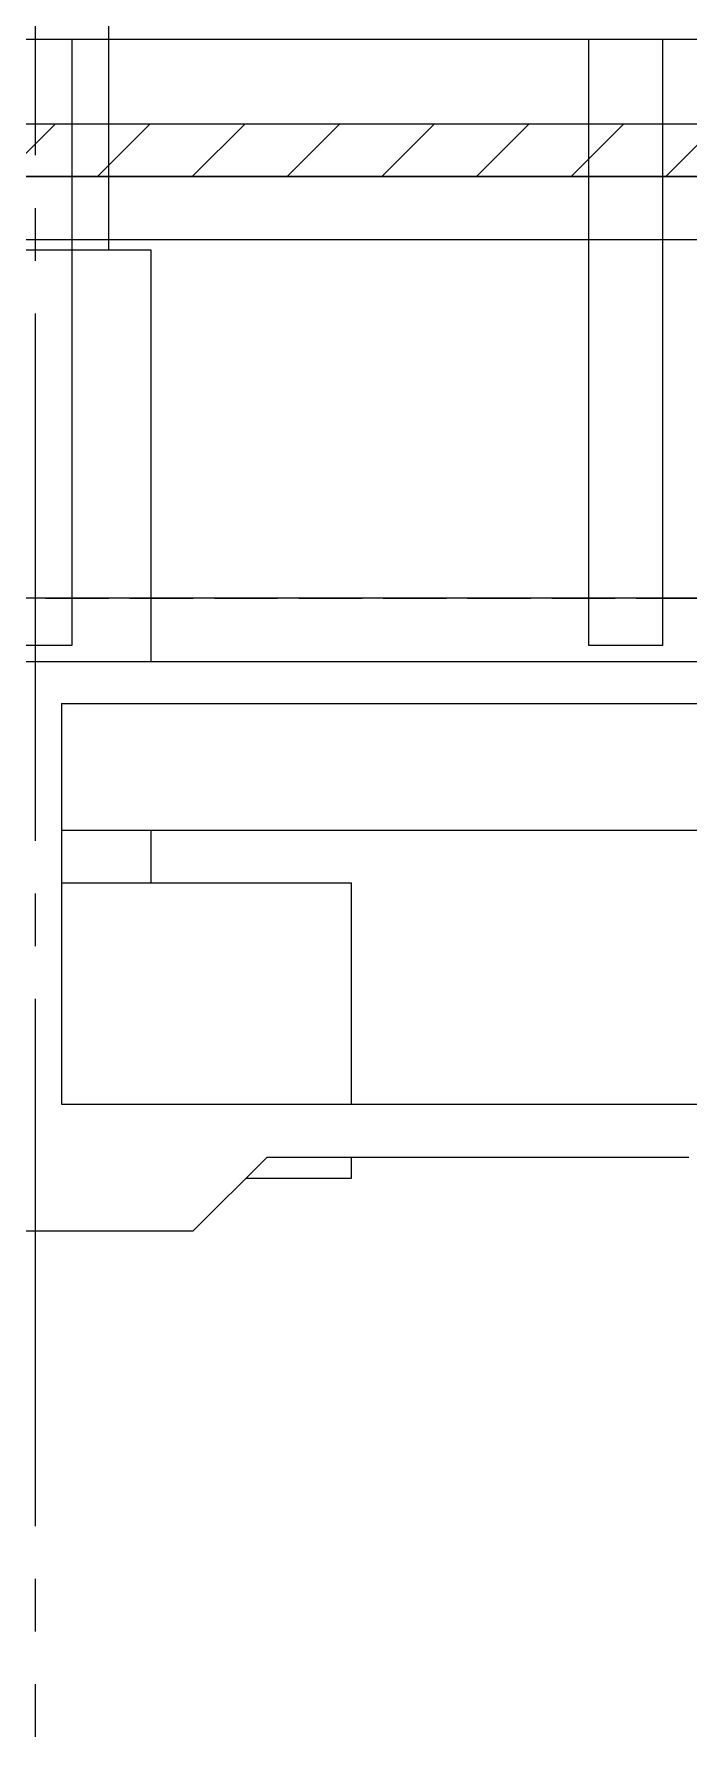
# Model space of a CAD drawing. Extents: x -18489 to 195597, y -1599 to 112111.
# Drawn here: x 8520 to 8830, y 25781 to 26588 of the extents above; entities that cross this region are included whole.
import ezdxf
from ezdxf.xclip import XClip

# ---------------------------------------------------------------- set-up
doc = ezdxf.new("R2010")
doc.units = 0
doc.header["$LTSCALE"] = 100
doc.header["$XCLIPFRAME"] = 2
doc.linetypes.add('188K-SM-07-F10-MECH-CR PIPE-Y2257103$0$X-S-FAB_SL ALL$0$COL-CEN-LIN', pattern=[3.25, 2.5, -0.25, 0.25, -0.25])
doc.linetypes.add('188K-SM-07-F10-MECH-CR PIPE-Y2257103$0$X-S-FAB_SL ALL$0$HIDDEN', pattern=[0.4, 0.3, -0.1])
for name, color, linetype in [('188K-SM-07-F10-MECH-CR PIPE-Y2257103$0$0-FIRE', 1, 'Continuous'), ('188K-SM-07-F10-MECH-CR PIPE-Y2257103$0$0-hookupzoom', 4, 'Continuous'), ('188K-SM-07-F10-MECH-CR PIPE-Y2257103$0$X-S-FAB_SL ALL$0$ASP_1', 1, 'Continuous'), ('188K-SM-07-F10-MECH-CR PIPE-Y2257103$0$X-S-FAB_SL ALL$0$ASP_8', 8, 'Continuous'), ('188K-SM-07-F10-MECH-CR PIPE-Y2257103$0$X-S-FAB_SL ALL$0$BEAM-S', 2, 'Continuous'), ('188K-SM-07-F10-MECH-CR PIPE-Y2257103$0$X-S-FAB_SL ALL$0$CCL', 15, '188K-SM-07-F10-MECH-CR PIPE-Y2257103$0$X-S-FAB_SL ALL$0$COL-CEN-LIN'), ('188K-SM-07-F10-MECH-CR PIPE-Y2257103$0$X-S-FAB_SL ALL$0$HID', 5, '188K-SM-07-F10-MECH-CR PIPE-Y2257103$0$X-S-FAB_SL ALL$0$HIDDEN')]:
    doc.layers.add(name, color=color, linetype=linetype)

# ---------------------------------------------------------------- blocks, each defined once
blk = doc.blocks.new('188K-SM-07-F10-MECH-CR PIPE-Y2257103$0$X-S-FAB_SL ALL$0$A$Ceb448ab1')
at = {"layer": '188K-SM-07-F10-MECH-CR PIPE-Y2257103$0$X-S-FAB_SL ALL$0$CCL'}
blk.add_line((8520, 3600), (8520, 0), dxfattribs=at)
blk = doc.blocks.new('*U1953')
at = {"color": 241}
blk.add_lwpolyline([(17.5, 50), (-17.5, 50), (-17.5, 337.5), (17.5, 337.5)], close=True, dxfattribs=at)
blk = doc.blocks.new('188K-SM-07-F10-MECH-CR PIPE-Y2257103$0$X-S-FAB_SL ALL')
at = {"color": 241}
for p, q in [((-2628.521, -72748.977), (19076.479, -72748.977)), ((-2628.521, -72788.977), (19076.479, -72788.977))]:
    blk.add_line(p, q, dxfattribs=at)
at = {"layer": '188K-SM-07-F10-MECH-CR PIPE-Y2257103$0$X-S-FAB_SL ALL$0$ASP_1'}
for p, q in [((-2628.521, -73043.977), (4851.479, -73043.977)), ((4058.979, -73063.977), (4453.979, -73063.977)), ((4058.979, -73063.977), (4058.979, -73253.977)), ((4058.979, -73253.977), (4453.979, -73253.977)), ((4156.479, -73278.977), (4121.479, -73313.977)), ((4156.479, -73278.977), (4356.479, -73278.977)), ((3971.479, -73313.977), (4121.479, -73313.977))]:
    blk.add_line(p, q, dxfattribs=at)
at = {"layer": '188K-SM-07-F10-MECH-CR PIPE-Y2257103$0$X-S-FAB_SL ALL$0$ASP_8'}
for p, q in [((4081.479, -72848.977), (4081.479, -71981.477)), ((4101.479, -72848.977), (3991.479, -72848.977)), ((4101.479, -73043.977), (4101.479, -72848.977)), ((4058.979, -73123.977), (4453.979, -73123.977)), ((4101.479, -73148.977), (4101.479, -73123.977)), ((4058.979, -73148.977), (4196.479, -73148.977)), ((4196.479, -73253.977), (4196.479, -73148.977)), ((4196.479, -73288.977), (4196.479, -73278.977)), ((4146.479, -73288.977), (4196.479, -73288.977))]:
    blk.add_line(p, q, dxfattribs=at)
at = {"layer": '188K-SM-07-F10-MECH-CR PIPE-Y2257103$0$X-S-FAB_SL ALL$0$HID'}
blk.add_line((-2628.521, -73013.977), (19076.479, -73013.977), dxfattribs=at)
at = {"layer": '188K-SM-07-F10-MECH-CR PIPE-Y2257103$0$X-S-FAB_SL ALL$0$BEAM-S'}
for p in [(4046.479, -73086.477), (4326.479, -73086.477)]:
    blk.add_blockref('*U1953', p, dxfattribs=at)
at = {"layer": '188K-SM-07-F10-MECH-CR PIPE-Y2257103$0$X-S-FAB_SL ALL$0$CCL'}
blk.add_blockref('188K-SM-07-F10-MECH-CR PIPE-Y2257103$0$X-S-FAB_SL ALL$0$A$Ceb448ab1', (-4473.521, -73553.977), dxfattribs=at)
blk = doc.blocks.new('188K-SM-07-F10-MECH-CR PIPE-Y2257103')
at = {"layer": '188K-SM-07-F10-MECH-CR PIPE-Y2257103$0$0-FIRE'}
h = blk.add_hatch(dxfattribs=at)
h.set_pattern_fill('ANSI31', color=256, scale=10)
h.set_pattern_definition([(45, (0, 99332.263), (-22.45064, 22.45064), [])])
h.paths.add_polyline_path([(23550, 26520.786), (1845, 26520.786), (1845, 26545.786), (23550, 26545.786)])
blk.add_line((23502.5, 26320.786), (1845, 26320.786))
blk.add_lwpolyline([(23550, 26520.786), (1845, 26520.786), (1845, 26545.786), (23550, 26545.786)], close=True, dxfattribs=at)
at = {"layer": '188K-SM-07-F10-MECH-CR PIPE-Y2257103$0$0-hookupzoom'}
blk.add_lwpolyline([(23550, 26490.786), (1845, 26490.786), (1845, 26520.786), (23550, 26520.786)], close=True, dxfattribs=at)
ref = blk.add_blockref('188K-SM-07-F10-MECH-CR PIPE-Y2257103$0$X-S-FAB_SL ALL', (4473.521, 99334.763))
XClip(ref).set_block_clipping_path([(-7553.4648570136, -75341.9369645483), (24026.2025623869, -67725.7696244382)])

msp = doc.modelspace()

# ---------------------------------------------------------------- block references
msp.add_blockref('188K-SM-07-F10-MECH-CR PIPE-Y2257103', (0, 0))

doc.saveas('drawing.dxf')
